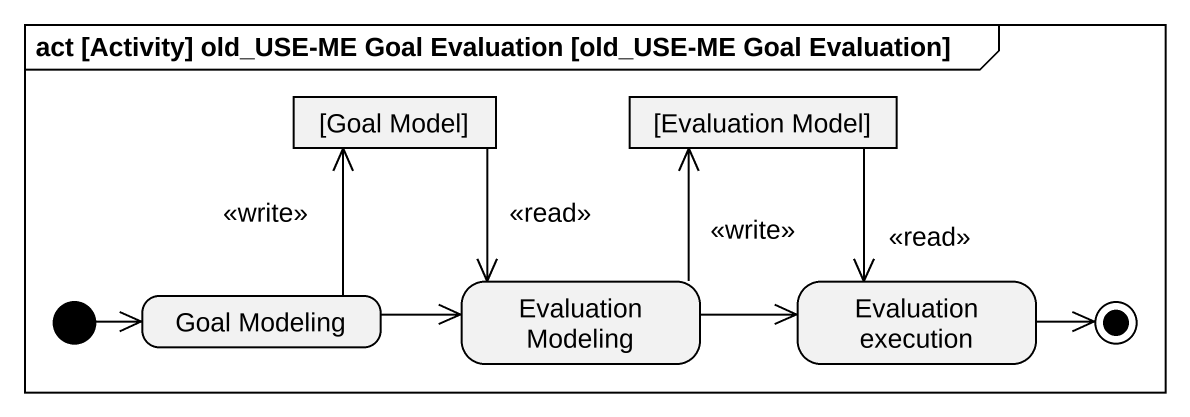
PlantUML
@startuml
mainframe act [Activity] old_USE-ME Goal Evaluation [old_USE-ME Goal Evaluation]
hide empty description
state "[Goal Model]" as Goal_Model <<object>>
state "[Evaluation Model]" as Evaluation_Model <<object>>
state "Goal Modeling" as Goal_Modeling
state "Evaluation Modeling" as Evaluation_Modeling
state "Evaluation execution" as Evaluation_execution
[*] -right-> Goal_Modeling
Goal_Model --> Evaluation_Modeling : <<read>>
Evaluation_Model --> Evaluation_execution : <<read>>
Goal_Modeling -up-> Goal_Model : <<write>>
Goal_Modeling -right-> Evaluation_Modeling
Evaluation_Modeling -up-> Evaluation_Model : <<write>>
Evaluation_Modeling -right-> Evaluation_execution
Evaluation_execution -right-> [*]
@enduml
